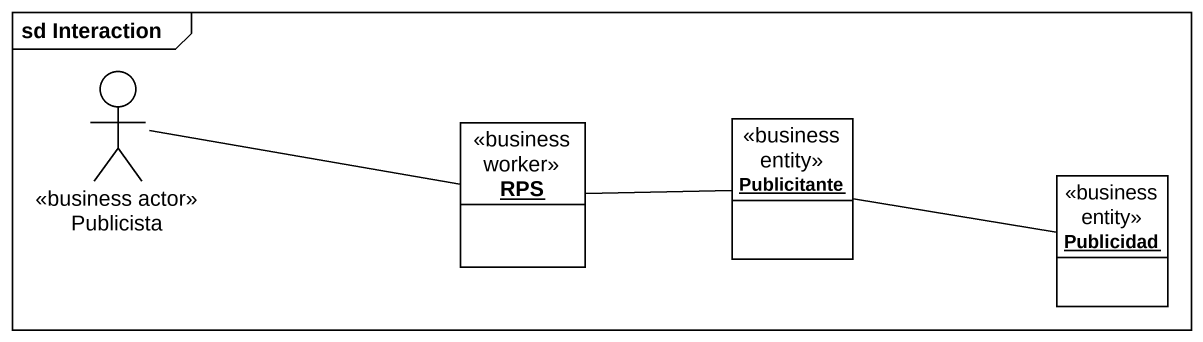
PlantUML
@startuml
mainframe sd Interaction
allowmixing
hide circle
hide empty members
actor Publicista <<business actor>>
object RPS <<business worker>>
object Publicitante <<business entity>>
object Publicidad <<business entity>>
RPS -left- Publicista
Publicitante -left- RPS
Publicidad -left- Publicitante
@enduml
